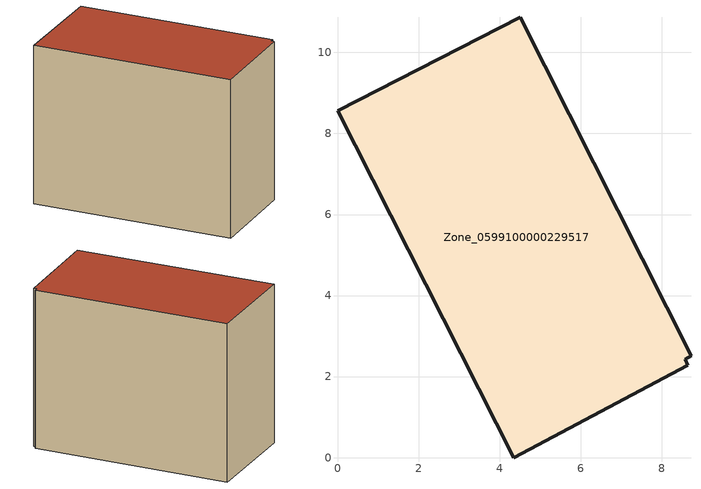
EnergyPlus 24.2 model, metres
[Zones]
Zone_0599100000229517
 floor ground (C_G): 0,8.56 4.51,10.87 8.72,2.51 8.58,2.43 8.64,2.28 4.36,0 z0
 wall outside (C_F): 4.51,10.87 0,8.56 4.36,0 8.64,2.28 8.58,2.43 8.72,2.51 4.51,10.87 z0:7.58
 roof outside (C_R): 8.64,2.28 8.58,2.43 8.72,2.51 4.51,10.87 0,8.56 4.36,0 z7.58
[BUILDING]
Pand.0599100000229517: North Axis=0; Terrain=City; Loads Convergence Tolerance Value=0.04; Temperature Convergence Tolerance Value=0.4; Solar Distribution=FullExterior; Maximum Number of Warmup Days=25; Minimum Number of Warmup Days=1
[Site:Location]
Rotterdam.The.Hague.AP_ZH_NLD Design_Conditions: Latitude=51.96; Longitude=4.45; Time Zone=1; Elevation=-4.5
[SITE:GROUNDTEMPERATURE:BUILDINGSURFACE]
18, 18, 18, 18, 18, 18, 18, 18, 18, 18, 18, 18
[MATERIAL] Thermal Absorptance=0.9; Solar Absorptance=0.7; Visible Absorptance=0.7
Name | Roughness | Thickness | Conductivity | Density | Specific Heat
G.TC.1946 | MediumSmooth | 0.15 | 1 | 540 | 1210
F.TC.1946 | Rough | 0.3 | 0.857143 | 1920 | 840
R.TC.1946 | MediumRough | 0.2 | 0.909091 | 1500 | 1000
[CONSTRUCTION]
C_G: G.TC.1946
C_F: F.TC.1946
C_R: R.TC.1946
[ZONE]
Zone_0599100000229517: Type=1; Multiplier=1; Ceiling Height=Autocalculate; Volume=Autocalculate; Floor Area=autocalculate; Part of Total Floor Area=Yes
[ZONEINFILTRATION:DESIGNFLOWRATE]
Infil_Zone_0599100000229517: Zone or ZoneList or Space or SpaceList=Zone_0599100000229517; Schedule=AlwaysOn; Design Flow Rate Calculation Method=Flow/Area; Flow Rate per Floor Area=0.003; Constant Term Coefficient=1; Temperature Term Coefficient=0; Velocity Term Coefficient=0; Velocity Squared Term Coefficient=0
[HVACTEMPLATE:ZONE:IDEALLOADSAIRSYSTEM]
Zone_0599100000229517: Maximum Heating Supply Air Temperature=50; Minimum Cooling Supply Air Temperature=13; Maximum Heating Supply Air Humidity Ratio=0.0156; Minimum Cooling Supply Air Humidity Ratio=0.0077; Heating Limit=NoLimit; Cooling Limit=NoLimit; Dehumidification Control Type=ConstantSensibleHeatRatio; Cooling Sensible Heat Ratio=0.7; Dehumidification Setpoint=60; Humidification Control Type=None; Humidification Setpoint=30; Outdoor Air Method=None; Outdoor Air Flow Rate per Person=0.00944; Outdoor Air Flow Rate per Zone Floor Area=0; Outdoor Air Flow Rate per Zone=0; Demand Controlled Ventilation Type=None; Outdoor Air Economizer Type=NoEconomizer; Heat Recovery Type=None; Sensible Heat Recovery Effectiveness=0.7; Latent Heat Recovery Effectiveness=0.65
[ZONECONTROL:THERMOSTAT]
ThermostatControl_Zone_0599100000229517: Zone or ZoneList=Zone_0599100000229517; Control Type Schedule=DualSetpointControlType; Control 1=Thermostat_Zone_0599100000229517; Temperature Difference Between Cutout And Setpoint=0
[THERMOSTATSETPOINT:DUALSETPOINT]
Thermostat_Zone_0599100000229517: Heating Setpoint Temperature Schedule=HeatingSetpoint_Zone_0599100000229517; Cooling Setpoint Temperature Schedule=CoolingSetpoint_Zone_0599100000229517
[SCHEDULE:COMPACT]
HeatingSetpoint_Zone_0599100000229517: Through: 12/31, For: AllDays, Until: 24:00, 21
CoolingSetpoint_Zone_0599100000229517: Through: 12/31, For: AllDays, Until: 24:00, 24
DualSetpointControlType: Through: 12/31, For: AllDays, Until: 24:00, 4
AlwaysOn: Through: 12/31, For: AllDays, Until: 24:00, 1
